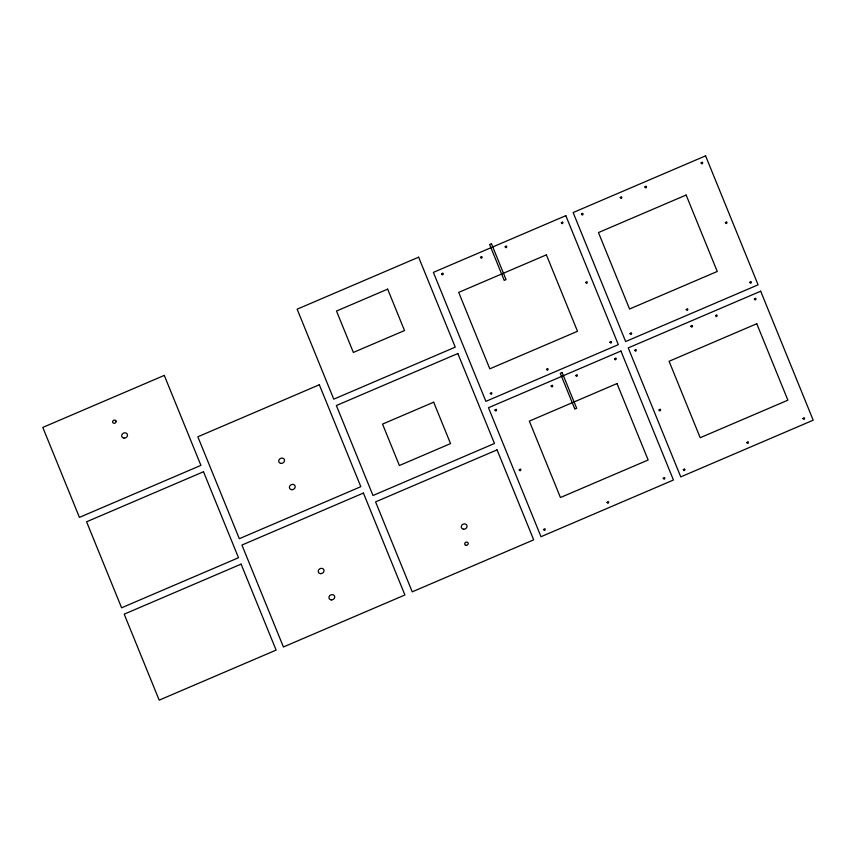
<?xml version="1.0" encoding="UTF-8"?>
<svg xmlns="http://www.w3.org/2000/svg" width="856" height="856" viewBox="0 0 856 856"><rect width="100%" height="100%" fill="white"/><g stroke="black" fill="none" stroke-linecap="round" stroke-linejoin="round"><path stroke-width="1.28" d="M441.675 273.995C443.322 277.066 444.189 271.01 441.675 273.995M480.494 257.378C481.982 260.438 483.255 254.5 480.516 257.292M490.295 393.428C492.007 396.478 492.746 390.464 490.295 393.428M505.158 246.828C506.741 249.856 507.758 243.992 505.179 246.731M494.961 410.142C496.501 413.18 497.614 407.285 494.971 410.045M519.271 469.858C520.94 472.908 521.785 466.895 519.271 469.858M546.47 369.385C548.086 372.446 549.071 366.4 546.47 369.385M561.333 222.774C563.023 225.824 563.815 219.821 561.333 222.774M551.136 386.088C552.773 389.159 553.672 383.103 551.136 386.088M543.581 529.575C545.047 532.614 546.374 526.718 543.603 529.479M581.427 214.182C582.893 217.231 584.241 211.304 581.449 214.086M575.788 375.538C577.49 378.587 578.249 372.553 575.788 375.538M585.643 282.491C587.28 285.562 588.211 279.495 585.643 282.491M620.247 197.554C621.959 200.604 622.697 194.612 620.247 197.554M609.953 342.207C611.601 345.289 612.511 339.19 609.953 342.207M614.608 358.921C616.106 361.97 617.337 356.053 614.629 358.825M607.065 502.397C608.562 505.447 609.793 499.53 607.075 502.301M630.048 333.605C631.578 336.654 632.745 330.737 630.07 333.519M644.91 187.004C646.526 190.064 647.489 184.019 644.91 187.004M634.713 350.318C636.415 353.357 637.142 347.375 634.713 350.318M659.024 410.035C660.661 413.095 661.538 407.06 659.024 410.035M663.24 478.354C664.823 481.382 665.84 475.508 663.25 478.258M686.223 309.562C687.775 312.601 688.877 306.716 686.245 309.476M701.085 162.961C702.669 166 703.696 160.093 701.107 162.865M690.878 326.264C692.483 329.357 693.51 323.236 690.878 326.264M683.334 469.751C684.939 472.812 685.945 466.755 683.334 469.751M715.541 315.714C717.125 318.742 718.141 312.879 715.562 315.618M725.396 222.667C727.076 225.727 727.857 219.714 725.396 222.667M749.706 282.384C751.183 285.444 752.488 279.527 749.728 282.298M754.361 299.097C755.88 302.136 757.111 296.23 754.382 299.001M746.817 442.573C748.401 445.644 749.46 439.577 746.817 442.573M802.992 418.531C804.64 421.591 805.528 415.535 802.992 418.531M418.627 257.185L297.139 309.187L333.765 399.164L455.253 347.151L418.627 257.185M164.288 375.41L42.8 427.411L79.426 517.377L200.914 465.375L164.288 375.41M491.462 243.767L489.632 244.549L504.216 280.383L506.046 279.602L491.462 243.767M387.661 289.135L336.504 311.038L353.357 352.437L404.514 330.544L387.661 289.135M565.827 215.669L433.382 272.369L485.898 401.357L618.342 344.658L565.827 215.669M705.579 155.856L573.135 212.545L625.65 341.533L758.095 284.834L705.579 155.856M546.385 254.853L458.698 292.388L489.814 368.829L577.5 331.293L546.385 254.853M686.138 195.029L598.451 232.565L629.567 309.005L717.253 271.47L686.138 195.029M319.331 384.772L197.843 436.774L239.338 538.692L360.825 486.69L319.331 384.772M457.842 353.528L336.365 405.53L372.991 495.496L494.479 443.494L457.842 353.528M203.503 471.752L86.584 521.796L121.595 607.792L238.514 557.738L203.503 471.752M433.682 402.202L382.536 424.095L399.388 465.504L450.545 443.601L433.682 402.202M562.092 372.478L560.263 373.259L574.858 409.093L576.677 408.312L562.092 372.478M620.932 351.035L488.487 407.724L541.003 536.712L673.447 480.013L620.932 351.035M760.684 291.211L628.24 347.9L680.755 476.888L813.2 420.189L760.684 291.211M617.015 383.563L529.329 421.099L560.445 497.529L648.142 459.993L617.015 383.563M756.768 323.739L669.082 361.275L700.197 437.716L787.884 400.18L756.768 323.739M363.415 493.056L241.927 545.058L283.422 646.976L404.909 594.973L363.415 493.056M497.069 449.871L375.581 501.873L412.218 591.838L533.695 539.836L497.069 449.871M241.103 564.115L124.195 614.159L159.195 700.144L276.114 650.1L241.103 564.115M463.62 529.211A2.985 2.579 -26.2 0 0 466.884 525.381A2.985 2.579 -26.2 0 0 461.94 525.07A2.985 2.579 -26.2 0 0 463.62 529.211M466.146 545.336A1.808 1.562 -26.2 0 0 468.114 543.004A1.808 1.562 -26.2 0 0 465.108 542.832A1.808 1.562 -26.2 0 0 466.146 545.336M331.304 599.917A2.985 2.579 -26.2 0 0 334.568 596.097A2.985 2.579 -26.2 0 0 329.624 595.787A2.985 2.579 -26.2 0 0 331.304 599.917M320.604 573.648A2.985 2.579 -26.2 0 0 323.878 569.818A2.985 2.579 -26.2 0 0 318.924 569.508A2.985 2.579 -26.2 0 0 320.604 573.648M291.789 489.685A2.985 2.579 -26.2 0 0 295.053 485.855A2.985 2.579 -26.2 0 0 290.098 485.545A2.985 2.579 -26.2 0 0 291.789 489.685M281.089 463.406A2.985 2.579 -26.2 0 0 284.363 459.576A2.985 2.579 -26.2 0 0 279.409 459.265A2.985 2.579 -26.2 0 0 281.089 463.406M124.056 438.112A2.985 2.579 -26.2 0 0 127.33 434.281A2.985 2.579 -26.2 0 0 122.376 433.971A2.985 2.579 -26.2 0 0 124.056 438.112M115.977 421.002A1.808 1.562 -26.2 0 0 113.762 420.243A1.808 1.562 -26.2 0 0 112.725 422.393A1.808 1.562 -26.2 0 0 114.939 423.142A1.808 1.562 -26.2 0 0 115.977 421.002"/></g></svg>
